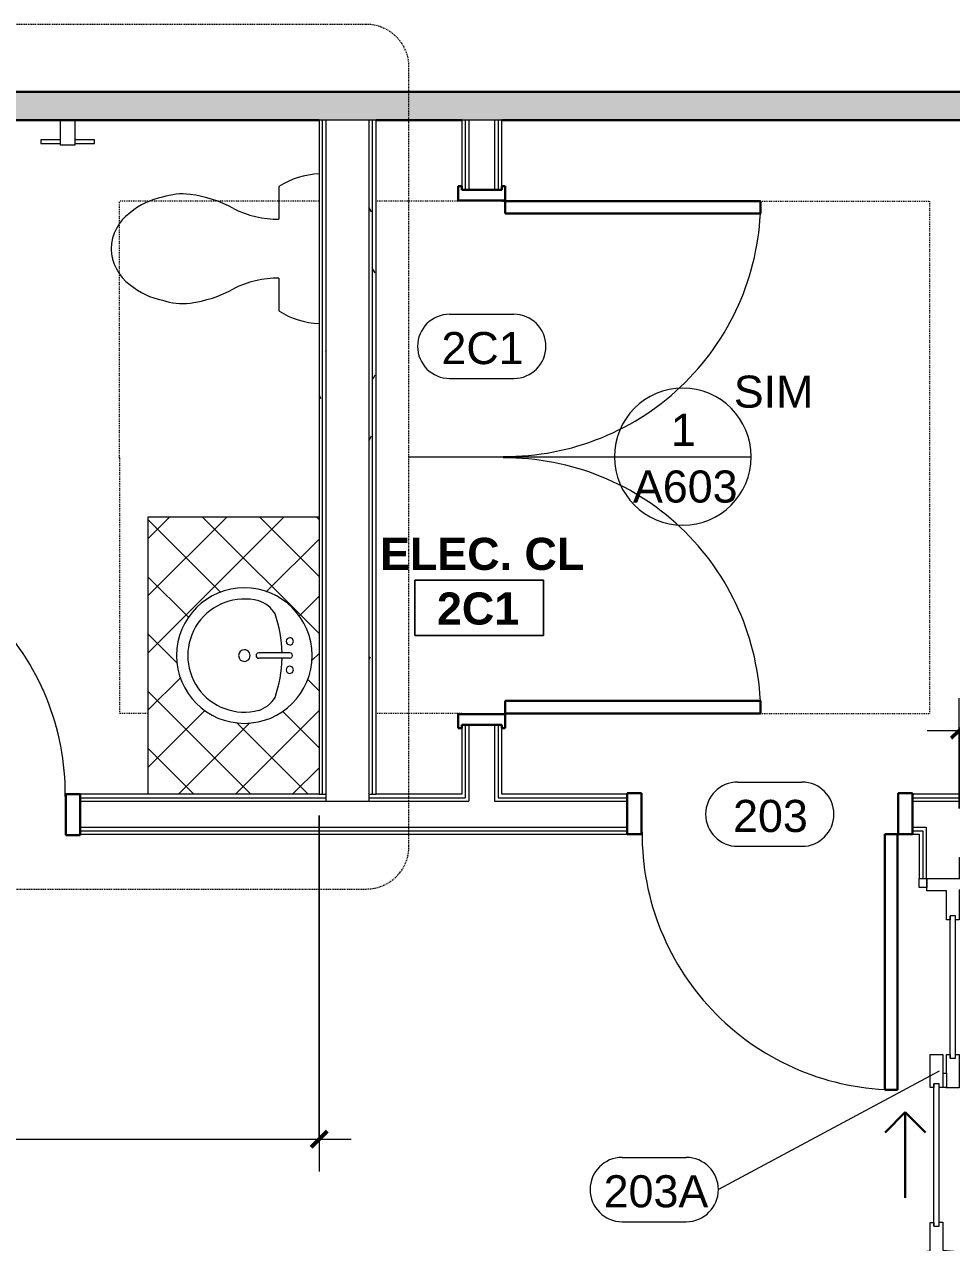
# Model space of a CAD drawing. Header units: inches. Extents: x -1176 to 1507, y -2587 to 978.
# Drawn here: x 556.4 to 686.5, y 247.8 to 418.6 of the extents above; entities that cross this region are included whole.
import ezdxf

# ---------------------------------------------------------------- set-up
doc = ezdxf.new("R2010")
doc.units = ezdxf.units.IN
doc.header["$MEASUREMENT"] = 0
doc.linetypes.add('Dash', pattern=[0.25, 0.125, -0.125])
doc.linetypes.add('Dash Dot 3_16_', pattern=[0.3125, 0.1875, -0.0625, 0, -0.0625])
for name, color, linetype, lineweight in [('A-ANNO-DIMS', 211, 'Continuous', 9), ('A-ANNO-DIMS-48', 211, 'Continuous', 9), ('A-ANNO-SYMB', 150, 'Continuous', 9), ('A-AREA-IDEN', 2, 'Continuous', 9), ('A-DETL-GENF', 92, 'Continuous', 9), ('A-DOOR', 31, 'Continuous', 18), ('A-DOOR-FRAM', 31, 'Continuous', 30), ('A-DOOR-GLAZ', 31, 'Continuous', 9), ('A-DOOR-IDEN', 31, 'Continuous', 9), ('A-DOOR-OPNG', 31, 'Continuous', 30), ('A-GENM', 13, 'Continuous', 18), ('A-WALL', 113, 'Continuous', 18), ('A-WALL-PATT', 111, 'Continuous', 18), ('I-WALL', 2, 'Continuous', 18), ('P-SANR-FIXT', 6, 'Continuous', 9), ('Q-CASE', 31, 'Continuous', 9)]:
    doc.layers.add(name, color=color, linetype=linetype, lineweight=lineweight)
doc.styles.add('Swis721 Lt BT', font='swissl.ttf', dxfattribs={"height": 4.5})
doc.styles.add('Swis721 Lt BT_B', font='', dxfattribs={"height": 4.5})
doc.styles.get('Swis721 Lt BT_B').set_extended_font_data('Swis721 Lt BT', bold=True)
doc.dimstyles.new('OTJ_-_3_32__Linear', dxfattribs={"dimscale": 12, "dimtxt": 4.748918, "dimasz": 0.1875, "dimexe": 0.375, "dimexo": 0.25, "dimgap": 0.25, "dimtad": 1, "dimdec": 1, "dimrnd": 0.5, "dimzin": 3, "dimdsep": 46, "dimlunit": 4, "dimtxsty": 'Swis721 Lt BT', "dimblk1": 'OBLIQUE', "dimblk2": 'OBLIQUE', "dimsah": 1, "dimcen": 0.09, "dimdle": 0.375, "dimazin": 0, "dimtfac": 1, "dimtdec": 4, "dimtix": 1, "dimtmove": 0, "dimatfit": 3, "dimfxl": 1, "dimtvp": 1, "dimtfill": 1, "dimfrac": 2, "dimtolj": 1, "dimtzin": 0, "dimarcsym": 2})
pattern_1 = [(0, (0, 0), (15.36, 3.84), [0.634, -10.886, 0.634, -10.886, -61.44]), (0, (0, 0), (15.36, 3.84), [-23.04, 0.634, -22.406, 0.634, -10.886, -26.88]), (0, (0, 0), (15.36, 3.84), [-57.6, 0.634, -7.046, 0.634, -18.566]), (120, (5.76, 1.92), (-11.005538, 11.38215), [0.634, -10.886, 0.634, -10.886, -61.44]), (120, (5.76, 1.92), (-11.005538, 11.38215), [-23.04, 0.634, -22.406, 0.634, -10.886, -26.88]), (120, (5.76, 1.92), (-11.005538, 11.38215), [-57.6, 0.634, -7.046, 0.634, -18.566]), (240, (7.68, 9.6), (-4.354462, -15.22215), [0.634, -10.886, 0.634, -10.886, -61.44]), (240, (7.68, 9.6), (-4.354462, -15.22215), [-23.04, 0.634, -22.406, 0.634, -10.886, -26.88]), (240, (7.68, 9.6), (-4.354462, -15.22215), [-57.6, 0.634, -7.046, 0.634, -18.566])]

# ---------------------------------------------------------------- blocks, each defined once
blk = doc.blocks.new('Single Flush - D1 3_ X 8_-8250001-2nd Floor Construction')
at = {"layer": 'A-DOOR', "lineweight": 30}
for p, q in [((16.15625, -2.8125), (17.90625, -2.8125)), ((16.15625, -38.625), (16.15625, -2.8125)), ((17.90625, -2.8125), (17.90625, -38.625)), ((17.90625, -38.625), (16.15625, -38.625))]:
    blk.add_line(p, q, dxfattribs=at)
at = {"layer": 'A-DOOR', "lineweight": 9}
blk.add_arc((17.90625, -2.8125), 35.8125, 179.5, 270, dxfattribs=at)
at = {"layer": 'A-DOOR-FRAM'}
for p, q in [((-20, 2.9375), (-20, -2.8125)), ((-20, 2.9375), (-18, 2.9375)), ((-18, 2.9375), (-18, -2.8125)), ((18.000004, 2.9375), (18.000004, -2.8125)), ((18.000004, 2.9375), (20.000004, 2.9375)), ((20.000004, 2.9375), (20.000004, -2.8125)), ((-20, -2.8125), (-18, -2.8125)), ((18.000004, -2.8125), (20.000004, -2.8125))]:
    blk.add_line(p, q, dxfattribs=at)
blk = doc.blocks.new('Single Flush - D2 3_ X 8_-8252885-2nd Floor Construction')
at = {"layer": 'A-DOOR', "lineweight": 30}
for p, q in [((16.15625, -2.8125), (17.90625, -2.8125)), ((16.15625, -38.625), (16.15625, -2.8125)), ((17.90625, -2.8125), (17.90625, -38.625)), ((17.90625, -38.625), (16.15625, -38.625))]:
    blk.add_line(p, q, dxfattribs=at)
at = {"layer": 'A-DOOR', "lineweight": 9}
blk.add_arc((17.90625, -2.8125), 35.8125, 179.5, 270, dxfattribs=at)
at = {"layer": 'A-DOOR-FRAM'}
for p, q in [((-20, 2.9375), (-20, -2.8125)), ((-20, 2.9375), (-18, 2.9375)), ((-18, 2.9375), (-18, -2.8125)), ((18.000004, 2.9375), (18.000004, -2.8125)), ((18.000004, 2.9375), (20.000004, 2.9375)), ((20.000004, 2.9375), (20.000004, -2.8125)), ((-20, -2.8125), (-18, -2.8125)), ((18.000004, -2.8125), (20.000004, -2.8125))]:
    blk.add_line(p, q, dxfattribs=at)
blk = doc.blocks.new('Door-Sliding-JELD-WEN-2_Panel-Stationary_Active-Wide_Stile-EpicVue - D6 4_6_ X 8_-8222145-2nd Floor Construction')
at = {"layer": 'A-DETL-GENF'}
for p, q in [((-27, 1.74), (-25.25, 1.74)), ((-27, -4.01), (-27, 1.74)), ((-25.25, 1.74), (-25.25, 1.27)), ((25.25, 1.74), (27, 1.74)), ((25.25, -1.01), (25.25, 1.74)), ((27, 1.74), (27, -4.01)), ((-25.25, 1.27), (-21.22, 1.27)), ((-21.75, 0.74), (-21.75, -0.01)), ((-21.22, 0.74), (-21.75, 0.74)), ((-21.22, 1.27), (-21.22, 0.74)), ((-2.31, 1.27), (2.31, 1.27)), ((-2.31, 0.74), (-2.31, 1.27)), ((-1.78, 0.74), (-2.31, 0.74)), ((-1.78, -0.01), (-1.78, 0.74)), ((2.31, 1.27), (2.31, -0.52)), ((-25.11, -0.52), (-25.34, -3.12)), ((-21.21, -0.52), (-25.11, -0.52)), ((-21.75, -0.01), (-21.21, -0.01)), ((-21.21, -0.01), (-21.21, -0.52)), ((-2.37, -0.96), (-2.32, -0.96)), ((-2.37, -2.8), (-2.37, -0.96)), ((-2.32, -0.01), (-1.78, -0.01)), ((-2.32, -0.96), (-2.32, -0.01)), ((-0.28, -0.52), (-2.32, -0.52)), ((-2.32, -1.01), (-2.32, -0.96)), ((-0.28, -1.01), (-2.32, -1.01)), ((-0.28, -0.52), (-0.28, -1.01)), ((2.31, -0.52), (-0.28, -0.52)), ((-0.28, -1.01), (2.31, -1.01)), ((1.78, -1.54), (1.78, -2.29)), ((2.31, -1.54), (1.78, -1.54)), ((2.31, -1.01), (2.31, -1.54)), ((21.21, -1.01), (25.25, -1.01)), ((21.21, -1.54), (21.21, -1.01)), ((21.75, -1.54), (21.21, -1.54)), ((21.75, -2.29), (21.75, -1.54)), ((-29.91, -2.86), (-27, -2.86)), ((-29.91, -4.12), (-29.91, -2.86)), ((-27, -2.86), (-27, -4.04)), ((-25.34, -3.12), (-25.34, -3.61)), ((2.32, -2.8), (-2.37, -2.8)), ((1.78, -2.29), (2.32, -2.29)), ((2.32, -2.29), (2.32, -2.8)), ((21.2, -2.29), (21.75, -2.29)), ((21.2, -2.8), (21.2, -2.29)), ((25.33, -2.8), (21.2, -2.8)), ((25.33, -3.61), (25.33, -2.8)), ((27, -2.86), (29.91, -2.86)), ((27, -4.04), (27, -2.86)), ((29.91, -2.86), (29.91, -4.12)), ((-26.86, -4.12), (-29.91, -4.12)), ((-26.34, -4.01), (-27, -4.01)), ((-27, -4.04), (-26.86, -4.04)), ((-26.86, -4.04), (-26.86, -4.12)), ((-26.34, -3.61), (-26.34, -4.01)), ((-25.34, -3.61), (-26.34, -3.61)), ((26.34, -3.61), (25.33, -3.61)), ((26.34, -4.01), (26.34, -3.61)), ((27, -4.01), (26.34, -4.01)), ((26.86, -4.04), (27, -4.04)), ((26.86, -4.12), (26.86, -4.04)), ((29.91, -4.12), (26.86, -4.12))]:
    blk.add_line(p, q, dxfattribs=at)
at = {"layer": 'A-DOOR-FRAM', "lineweight": 9}
for p, q in [((-27, 2.81), (-25.75, 2.81)), ((-27, 1.74), (-27, 2.81)), ((-25.75, 1.74), (-27, 1.74)), ((-25.75, 2.81), (-25.75, 1.74)), ((25.75, 2.81), (27, 2.81)), ((25.75, 1.74), (25.75, 2.81)), ((27, 1.74), (25.75, 1.74)), ((27, 2.81), (27, 1.74))]:
    blk.add_line(p, q, dxfattribs=at)
at = {"layer": 'A-DOOR-GLAZ'}
for p, q in [((-21.75, 0.74), (-1.78, 0.74)), ((-21.75, -0.01), (-1.78, -0.01)), ((1.78, -1.54), (21.75, -1.54)), ((1.78, -2.29), (21.75, -2.29))]:
    blk.add_line(p, q, dxfattribs=at)
at = {"layer": 'A-DOOR-OPNG'}
for p, q in [((-8.6, 7.58), (-5.77, 4.75)), ((-5.77, 4.75), (-17.77, 4.75)), ((-8.6, 1.92), (-5.77, 4.75))]:
    blk.add_line(p, q, dxfattribs=at)
blk = doc.blocks.new('Vanity Counter Top w Round Sink Hole - 24_ Depth-8071510-2nd Floor Construction')
at = {"layer": 'Q-CASE'}
h = blk.add_hatch(dxfattribs=at)
h.set_pattern_fill('FP_36', color=256, style=0, pattern_type=2)
h.set_pattern_definition([(135, (297.237, -598.776), (-4.006467, -4.006467), []), (225, (297.237, -598.776), (4.006467, -4.006467), [])])
h.paths.add_polyline_path([(-13.43, -22.83), (-13.43, -1), (-52.26, -1), (-52.26, -25), (-13.43, -25)], flags=0)
h.paths.add_polyline_path([(-23.35, -11.47), (-23.58, -13.59), (-24.29, -15.6), (-25.42, -17.4), (-26.92, -18.9), (-28.72, -20.03), (-30.76, -20.74), (-32.85, -20.97), (-34.96, -20.74), (-36.97, -20.03), (-38.77, -18.9), (-40.27, -17.4), (-41.41, -15.6), (-42.11, -13.59), (-42.35, -11.47), (-42.11, -9.36), (-41.41, -7.35), (-40.27, -5.55), (-38.77, -4.05), (-36.97, -2.92), (-34.96, -2.21), (-32.85, -1.97), (-30.73, -2.21), (-28.72, -2.92), (-26.92, -4.05), (-25.42, -5.55), (-24.29, -7.35), (-23.58, -9.36)], flags=0)
for p, q in [((-52.26, -1), (-52.26, -25)), ((-52.26, -25), (-13.43, -25))]:
    blk.add_line(p, q, dxfattribs=at)
blk = doc.blocks.new('ADA SINK - 19_ x 19_-7618995-2nd Floor Construction')
at = {"layer": 'P-SANR-FIXT'}
for p, q in [((3.43, -9.73), (3.43, -5.36)), ((4.18, -9.73), (4.18, -5.36))]:
    blk.add_line(p, q, dxfattribs=at)
for centre, radius, start, end in [((3.81, -3.35), 9.5, 90, 270), ((3.81, -3.35), 9.5, 270, 90), ((3.81, -3.35), 7.93, 345.3071, 194.6929), ((3.81, -3.35), 0.812, 0, 180), ((3.81, -3.35), 0.812, 180, 0), ((3.81, -5.36), 0.375, 0, 180), ((0.05, -4.11), 4.12, 197.8096, 239.2073), ((7.56, -4.11), 4.12, 300.7927, 342.1904), ((3.81, 9.17), 17.81, 250.7914, 268.7933), ((3.81, 9.17), 17.81, 271.2067, 289.2086), ((1.81, -9.73), 0.5, 0, 180), ((1.81, -9.73), 0.5, 180, 0), ((3.81, -9.73), 0.375, 180, 0), ((5.81, -9.73), 0.5, 0, 180), ((5.81, -9.73), 0.5, 180, 0)]:
    blk.add_arc(centre, radius, start, end, dxfattribs=at)
blk = doc.blocks.new('ADA TOILET - Floor Mount 2-8070984-2nd Floor Construction')
at = {"layer": 'P-SANR-FIXT'}
for p, q in [((-8.7, 8.31), (-4.13, 8.31)), ((4.13, 8.31), (8.7, 8.31))]:
    blk.add_line(p, q, dxfattribs=at)
for centre, radius, start, end in [((0.18, 25.42), 6.45, 91.5969, 144.1622), ((-0.18, 25.42), 6.45, 35.8378, 88.4031), ((2.68, 22.72), 10.08, 140.0681, 169.0843), ((-2.68, 22.72), 10.08, 10.9157, 39.9319), ((0.88, 21.86), 8.56, 161.1064, 187.2133), ((-0.88, 21.86), 8.56, 352.7867, 18.8936), ((9.41, 22.94), 17.16, 187.2133, 208.7603), ((-9.41, 22.94), 17.16, 331.2397, 352.7867), ((-17.85, 8.46), 13.72, 359.3911, 27.0003), ((17.85, 8.46), 13.72, 152.9997, 180.6089), ((0.69, 2.25), 11.19, 147.1473, 177.7206), ((-0.69, 2.25), 11.19, 2.2794, 32.8527)]:
    blk.add_arc(centre, radius, start, end, dxfattribs=at)
blk = doc.blocks.new('P-Toilet_Paper_Holder - 7 1_2_x3 1_2_x7 1_4_-2803415-2nd Floor Construction')
at = {"layer": 'P-SANR-FIXT'}
for p, q in [((915.65, 502.78), (915.15, 502.78)), ((915.15, 502.78), (915.15, 500.03)), ((915.65, 500.03), (915.65, 502.78)), ((914.9, 498.03), (914.9, 500.03)), ((914.9, 500.03), (918.4, 500.03)), ((918.4, 498.03), (914.9, 498.03)), ((915.15, 498.03), (915.15, 495.28)), ((915.65, 495.28), (915.65, 498.03)), ((915.15, 495.28), (915.65, 495.28))]:
    blk.add_line(p, q, dxfattribs=at)
blk = doc.blocks.new('Double Flush - D3 6_ X 8_-7442131-2nd Floor Construction')
at = {"layer": 'A-DOOR', "lineweight": 30}
for p, q in [((-35.91, 39.12), (-34.16, 39.12)), ((-35.91, 3.31), (-35.91, 39.12)), ((-34.16, 39.12), (-34.16, 3.31)), ((34.16, 39.12), (34.16, 3.31)), ((35.91, 39.12), (34.16, 39.12)), ((35.91, 3.31), (35.91, 39.12)), ((-34.16, 3.31), (-35.91, 3.31)), ((34.16, 3.31), (35.91, 3.31))]:
    blk.add_line(p, q, dxfattribs=at)
at = {"layer": 'A-DOOR', "lineweight": 9}
for centre, start, end in [((-35.91, 3.31), 359.5, 90), ((35.91, 3.31), 90, 180.5)]:
    blk.add_arc(centre, 35.81, start, end, dxfattribs=at)
at = {"layer": 'A-DOOR-FRAM'}
for p, q in [((-38, 3.31), (-36, 3.31)), ((-38, 3.31), (-38, 2.81)), ((-38, 2.81), (-37.5, 2.81)), ((-37.5, -2.81), (-37.5, 2.81)), ((-36, -3.31), (-36, 3.31)), ((36, -3.31), (36, 3.31)), ((36, 3.31), (38, 3.31)), ((37.5, 2.81), (38, 2.81)), ((37.5, -2.81), (37.5, 2.81)), ((38, 3.31), (38, 2.81)), ((-38, -2.81), (-37.5, -2.81)), ((-38, -3.31), (-38, -2.81)), ((-38, -3.31), (-36, -3.31)), ((36, -3.31), (38, -3.31)), ((37.5, -2.81), (38, -2.81)), ((38, -3.31), (38, -2.81))]:
    blk.add_line(p, q, dxfattribs=at)
at = {"layer": 'A-GENM', "linetype": 'Dash', "lineweight": 9}
for p, q in [((-35.91, 62.81), (35.91, 62.81)), ((-35.91, 2.81), (-35.91, 62.81)), ((35.91, 2.81), (35.91, 62.81)), ((35.87, 2.81), (35.91, 2.81)), ((-35.91, -2.81), (-35.91, -14.81)), ((35.87, -2.81), (35.91, -2.81)), ((35.91, -2.81), (35.91, -14.81)), ((-35.91, -22.81), (-35.91, -50.81)), ((35.91, -46.81), (35.91, -50.81)), ((0.09, -50.81), (-35.91, -50.81)), ((0.09, -50.81), (35.91, -50.81))]:
    blk.add_line(p, q, dxfattribs=at)
blk = doc.blocks.new('Door Tag - Door Tag-41184-2nd Floor Construction')
at = {"layer": 'A-DOOR-IDEN'}
for p, q in [((-0.09375, 0.09375), (0.09375, 0.09375)), ((-0.09375, -0.09375), (0.09375, -0.09375))]:
    blk.add_line(p, q, dxfattribs=at)
for centre, start, end in [((-0.09375, 0), 90, 270), ((0.09375, 0), 270, 90)]:
    blk.add_arc(centre, 0.09375, start, end, dxfattribs=at)
blk = doc.blocks.new('DIMBLOCK2-2nd Floor Construction')
at = {"layer": 'A-ANNO-DIMS-48'}
for p, q in [((490.78, 307.67), (490.78, 257.78)), ((490.78, 262.28), (490.78, 307.67)), ((597.78, 307.67), (597.78, 257.78)), ((597.78, 262.28), (597.78, 307.67)), ((486.28, 262.28), (602.28, 262.28))]:
    blk.add_line(p, q, dxfattribs=at)
at = {"layer": 'A-ANNO-DIMS-48', "lineweight": 50}
for p, q in [((490.78, 262.28), (491.9, 263.41)), ((597.78, 262.28), (598.9, 263.41)), ((490.78, 262.28), (489.65, 261.16)), ((597.78, 262.28), (596.65, 261.16))]:
    blk.add_line(p, q, dxfattribs=at)
at = {"layer": 'A-ANNO-DIMS-48', "color": 0, "insert": (535.34, 271.29), "char_height": 4.5, "width": 21.438, "attachment_point": 1, "line_spacing_factor": 1.005062, "style": 'Swis721 Lt BT', "bg_fill": 3, "box_fill_scale": 1.25, "bg_fill_color": 256, "bg_fill_true_color": 13158600, "bg_fill_transparency": 0}
blk.add_mtext('8\' - 11"', dxfattribs=at)
blk = doc.blocks.new('_Oblique')
at = {"color": 0, "linetype": 'ByBlock', "lineweight": -2}
blk.add_line((-0.5, -0.5), (0.5, 0.5), dxfattribs=at)
blk = doc.blocks.new('DIMBLOCK4-2nd Floor Construction')
at = {"layer": 'A-ANNO-DIMS-48'}
for p, q in [((687.56, 308.67), (687.56, 324.11)), ((711.43, 308.04), (711.43, 324.11)), ((683.06, 319.61), (715.93, 319.61)), ((687.56, 319.61), (687.56, 308.67)), ((711.43, 319.61), (711.43, 308.04))]:
    blk.add_line(p, q, dxfattribs=at)
at = {"layer": 'A-ANNO-DIMS-48', "lineweight": 50}
for p, q in [((687.56, 319.61), (686.43, 318.49)), ((687.56, 319.61), (688.68, 320.74)), ((711.43, 319.61), (710.31, 318.49)), ((711.43, 319.61), (712.56, 320.74))]:
    blk.add_line(p, q, dxfattribs=at)
at = {"layer": 'A-ANNO-DIMS-48', "color": 0, "insert": (692.22, 328.62), "char_height": 4.5, "width": 17.4579, "attachment_point": 1, "line_spacing_factor": 1.005062, "style": 'Swis721 Lt BT', "bg_fill": 3, "box_fill_scale": 1.25, "bg_fill_color": 256, "bg_fill_true_color": 13158600, "bg_fill_transparency": 0}
blk.add_mtext('2\' - 0"', dxfattribs=at)
blk = doc.blocks.new('Floor Plan - Callout Head-3511279-2nd Floor Construction')
at = {"layer": 'A-ANNO-SYMB'}
blk.add_line((-0.2, 0), (0.2, 0), dxfattribs=at)
for start, end in [(360, 180), (180, 360)]:
    blk.add_arc((0, 0), 0.2, start, end, dxfattribs=at)
blk = doc.blocks.new('Room Tag - Room Name and Number-3379422-2nd Floor Construction')
at = {"layer": 'A-AREA-IDEN'}
for p, q in [((-0.1881, -0.1636), (-0.1881, -0.0018)), ((-0.1881, -0.0018), (0.1869, -0.0018)), ((0.1869, -0.0018), (-0.1881, -0.0018)), ((-0.1881, -0.0018), (-0.1881, -0.1636)), ((0.1869, -0.0018), (0.1869, -0.1636)), ((0.1869, -0.1636), (0.1869, -0.0018)), ((0.1869, -0.1636), (-0.1881, -0.1636)), ((-0.1881, -0.1636), (0.1869, -0.1636))]:
    blk.add_line(p, q, dxfattribs=at)

msp = doc.modelspace()

# ---------------------------------------------------------------- hatches: boundary and pattern name
at = {"layer": 'A-WALL-PATT'}
h = msp.add_hatch(color=250, dxfattribs=at)
h.paths.add_polyline_path([(1087.9, 405.14), (1087.9, 409.14), (875.24, 409.14), (875.24, 405.14), (1060.75, 405.14)], flags=0)
h.paths.add_polyline_path([(605.28, 405.14), (725.2, 405.14), (725.2, 409.14), (495.15, 409.14), (495.15, 405.14), (604.78, 405.14)], flags=0)
h.paths.add_polyline_path([(835.24, 405.14), (835.24, 409.14), (765.2, 409.14), (765.2, 405.14), (818.35, 405.14)], flags=0)
at = {"layer": 'A-WALL-PATT', "lineweight": 9}
h = msp.add_hatch(dxfattribs=at)
h.set_pattern_fill('FP_6', color=256, style=0, pattern_type=2)
h.set_pattern_definition(pattern_1)
h.paths.add_polyline_path([(597.78, 310.67), (598.28, 310.67), (598.28, 405.14), (597.78, 405.14), (597.78, 328)], flags=0)
h = msp.add_hatch(dxfattribs=at)
h.set_pattern_fill('FP_6', color=256, style=0, pattern_type=2)
h.set_pattern_definition(pattern_1)
h.paths.add_polyline_path([(598.28, 310.67), (598.78, 310.67), (598.78, 405.14), (598.28, 405.14), (598.28, 328)], flags=0)
h = msp.add_hatch(dxfattribs=at)
h.set_pattern_fill('FP_6', color=256, style=0, pattern_type=2)
h.set_pattern_definition(pattern_1)
h.paths.add_polyline_path([(604.78, 310.67), (605.28, 310.67), (605.28, 405.14), (604.78, 405.14), (604.78, 328)], flags=0)
h = msp.add_hatch(dxfattribs=at)
h.set_pattern_fill('FP_6', color=256, style=0, pattern_type=2)
h.set_pattern_definition(pattern_1)
h.paths.add_polyline_path([(605.28, 310.67), (605.78, 310.67), (605.78, 405.14), (605.28, 405.14), (605.28, 328)], flags=0)

# ---------------------------------------------------------------- linework, layer by layer
at = {"layer": 'A-ANNO-SYMB', "linetype": 'Dash Dot 3_16_'}
for p, q in [((604.39, 418.58), (459.35, 418.58)), ((610.39, 303.36), (610.39, 412.58))]:
    msp.add_line(p, q, dxfattribs=at)
at = {"layer": 'A-ANNO-SYMB'}
msp.add_line((610.39, 357.97), (639.19, 357.97), dxfattribs=at)
at = {"layer": 'A-ANNO-SYMB', "linetype": 'Dash Dot 3_16_'}
for centre, start, end in [((604.39, 412.58), 0, 90), ((604.39, 303.36), 270, 0)]:
    msp.add_arc(centre, 6, start, end, dxfattribs=at)
at = {"layer": 'A-DOOR-IDEN'}
msp.add_line((684.74, 271.85), (653.78, 255.23), dxfattribs=at)
at = {"layer": 'A-WALL', "color": 8, "lineweight": 30}
for p, q in [((725.2, 409.14), (480.78, 409.14)), ((597.78, 405.14), (490.78, 405.14)), ((617.78, 405.14), (605.78, 405.14)), ((725.2, 405.14), (623.4, 405.14))]:
    msp.add_line(p, q, dxfattribs=at)
at = {"layer": 'A-WALL'}
for p, q in [((605.78, 405.14), (597.78, 405.14)), ((598.28, 310.67), (598.28, 405.14)), ((598.78, 309.67), (598.78, 405.14)), ((604.78, 405.14), (604.78, 309.67)), ((605.28, 310.67), (605.28, 405.14)), ((623.4, 405.14), (617.78, 405.14)), ((618.28, 405.14), (618.28, 395.4)), ((618.78, 405.14), (618.78, 395.4)), ((622.4, 405.14), (622.4, 395.4)), ((622.9, 405.14), (622.9, 395.4)), ((618.28, 320.4), (618.28, 310.17)), ((618.78, 320.4), (618.78, 309.67)), ((622.4, 320.4), (622.4, 309.67)), ((622.9, 320.4), (622.9, 310.17)), ((564.28, 310.17), (598.78, 310.17)), ((564.28, 309.67), (618.78, 309.67)), ((597.78, 310.67), (598.78, 310.67)), ((604.78, 310.67), (605.78, 310.67)), ((604.78, 310.17), (618.28, 310.17)), ((622.4, 309.67), (640.99, 309.67)), ((622.9, 310.17), (640.99, 310.17)), ((680.99, 310.17), (716.56, 310.17)), ((680.99, 309.67), (716.06, 309.67)), ((564.28, 306.04), (640.99, 306.04)), ((680.99, 306.04), (682.93, 306.04)), ((682.93, 306.04), (682.93, 298.85)), ((564.28, 305.54), (640.99, 305.54)), ((680.99, 305.54), (682.43, 305.54)), ((682.43, 305.54), (682.43, 298.85))]:
    msp.add_line(p, q, dxfattribs=at)
at = {"layer": 'I-WALL'}
for p, q in [((597.78, 405.14), (597.78, 310.67)), ((605.78, 310.67), (605.78, 405.14)), ((617.78, 405.14), (617.78, 395.4)), ((623.4, 395.4), (623.4, 405.14)), ((617.78, 395.4), (623.4, 395.4)), ((623.4, 320.4), (617.78, 320.4)), ((617.78, 320.4), (617.78, 310.67)), ((623.4, 310.67), (623.4, 320.4)), ((597.78, 310.67), (564.28, 310.67)), ((564.28, 310.67), (564.28, 305.04)), ((617.78, 310.67), (605.78, 310.67)), ((640.99, 310.67), (623.4, 310.67)), ((640.99, 310.67), (640.99, 305.04)), ((823.71, 310.67), (680.99, 310.67)), ((680.99, 310.67), (680.99, 305.04)), ((564.28, 305.04), (640.99, 305.04)), ((680.99, 305.04), (681.93, 305.04)), ((681.93, 305.04), (681.93, 298.85))]:
    msp.add_line(p, q, dxfattribs=at)

# ---------------------------------------------------------------- block references
at = {"layer": 'A-ANNO-SYMB', "xscale": 47.99999999999997, "yscale": 47.99999999999997, "zscale": 47.99999999999997}
msp.add_blockref('Floor Plan - Callout Head-3511279-2nd Floor Construction', (648.79, 357.97), dxfattribs=at)
at = {"layer": 'A-AREA-IDEN', "xscale": 47.99999999999997, "yscale": 47.99999999999997, "zscale": 47.99999999999997}
msp.add_blockref('Room Tag - Room Name and Number-3379422-2nd Floor Construction', (620.26, 340.74), dxfattribs=at)
at = {"layer": 'A-DOOR'}
for name, p, rotation in [('Double Flush - D3 6_ X 8_-7442131-2nd Floor Construction', (620.59, 357.9), 269.9999999999999), ('Single Flush - D2 3_ X 8_-8252885-2nd Floor Construction', (544.28, 307.85), 180), ('Door-Sliding-JELD-WEN-2_Panel-Stationary_Active-Wide_Stile-EpicVue - D6 4_6_ X 8_-8222145-2nd Floor Construction', (684.74, 271.85), 89.9999999999999)]:
    msp.add_blockref(name, p, dxfattribs=dict(at, rotation=rotation))
msp.add_blockref('Single Flush - D1 3_ X 8_-8250001-2nd Floor Construction', (660.99, 307.85), dxfattribs=at)
at = {"layer": 'A-DOOR-IDEN', "xscale": 47.99999999999997, "yscale": 47.99999999999997, "zscale": 47.99999999999997}
for p in [(620.59, 373.44), (660.99, 307.85), (644.78, 255.23)]:
    msp.add_blockref('Door Tag - Door Tag-41184-2nd Floor Construction', p, dxfattribs=at)
at = {"layer": 'P-SANR-FIXT'}
for name, p, rotation in [('P-Toilet_Paper_Holder - 7 1_2_x3 1_2_x7 1_4_-2803415-2nd Floor Construction', (1061.56, -513.26), 89.99999999999991), ('ADA TOILET - Floor Mount 2-8070984-2nd Floor Construction', (600.47, 387.13), 89.99999999999999), ('ADA SINK - 19_ x 19_-7618995-2nd Floor Construction', (583.95, 326.28), 90.00000000000034)]:
    msp.add_blockref(name, p, dxfattribs=dict(at, rotation=rotation))
at = {"layer": 'Q-CASE', "rotation": 270.0000000000005}
msp.add_blockref('Vanity Counter Top w Round Sink Hole - 24_ Depth-8071510-2nd Floor Construction', (598.78, 297.24), dxfattribs=at)

# ---------------------------------------------------------------- texts
at = {"layer": 'A-ANNO-SYMB', "char_height": 4.5, "attachment_point": 1, "style": 'Swis721 Lt BT'}
for s, insert, width in [('SIM', (655.94, 369.34), 12.8775), ('1', (647.11, 363.99), 4.0905), ('A603', (641.79, 356.04), 16.968)]:
    msp.add_mtext(s, dxfattribs=dict(at, insert=insert, width=width))
at = {"layer": 'A-AREA-IDEN', "char_height": 4.5, "attachment_point": 1, "style": 'Swis721 Lt BT_B'}
for s, insert, width in [('ELEC. CL', (606.33, 346.6), 33.633), ('2C1', (614.31, 338.94), 13.938)]:
    msp.add_mtext(s, dxfattribs=dict(at, insert=insert, width=width))
at = {"layer": 'A-DOOR-IDEN', "char_height": 4.5, "attachment_point": 1, "style": 'Swis721 Lt BT'}
for s, insert, width in [('2C1', (614.94, 375.45), 13.4835), ('203', (655.84, 309.86), 12.2715), ('203A', (637.69, 257.24), 16.968)]:
    msp.add_mtext(s, dxfattribs=dict(at, insert=insert, width=width))

# ---------------------------------------------------------------- next in the draw order: dimensions: what is measured, and where the dimension line sits
at = {"layer": 'A-ANNO-DIMS'}
for base, p1, p2, override, picture, middle in [((711.43, 319.61), (687.56, 305.67), (711.43, 305.04), {"dimpost": '<>', "dimfxl": 23.883195}, 'DIMBLOCK4-2nd Floor Construction', (699.49, 324.92)), ((597.78, 262.28), (490.78, 310.67), (597.78, 310.67), {"dimpost": '<>', "dimfxl": 107}, 'DIMBLOCK2-2nd Floor Construction', (544.28, 267.6))]:
    dim = msp.add_linear_dim(base=base, p1=p1, p2=p2, dimstyle='OTJ_-_3_32__Linear', override=override, dxfattribs=at)
    dim.commit()
    dim.dimension.update_dxf_attribs({"geometry": picture, "text_midpoint": middle})

# ---------------------------------------------------------------- next in the draw order: linework, layer by layer
at = {"layer": 'A-ANNO-SYMB', "linetype": 'Dash Dot 3_16_'}
msp.add_line((459.35, 297.36), (604.39, 297.36), dxfattribs=at)

doc.saveas('drawing.dxf')
